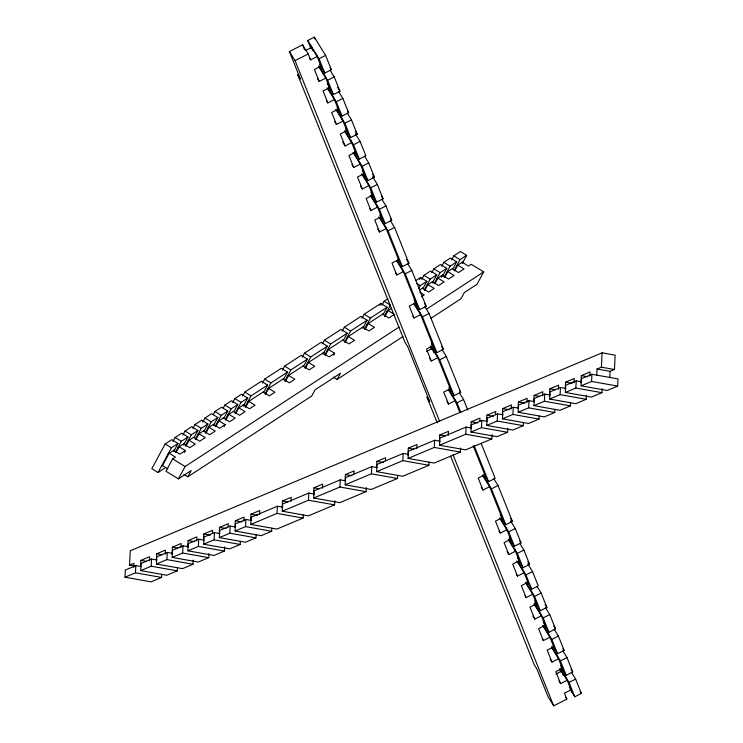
<?xml version="1.0" encoding="UTF-8"?>
<svg xmlns="http://www.w3.org/2000/svg" width="743" height="743" viewBox="0 0 743 743"><rect width="100%" height="100%" fill="white"/><g stroke="black" fill="none" stroke-linecap="round" stroke-linejoin="round"><path stroke-width="1.11" d="M161.705 574.385L161.565 577.45L151.08 581.853L124.991 577.209L125.326 570.039L135.811 565.637L141.244 566.612M133.916 565.906L129.57 565.135L130.248 550.795L602.09 352.832L615.139 355.154L614.452 369.494L610.077 371.324L597.038 369.002L596.74 375.15M133.749 567.392L133.944 563.296L129.57 565.135M124.991 577.209L135.467 572.807L135.811 565.637M140.631 566.51L140.929 560.371L149.668 556.702L149.473 560.798M177.438 567.782L177.289 570.856L166.803 575.249L140.715 570.605L141.059 563.435L151.544 559.042L156.977 560.008M140.715 570.605L151.201 566.212L151.544 559.042M156.318 560.937L156.652 553.767L165.401 550.099L165.206 554.194M193.208 560.157L193.022 564.253L182.537 568.655L156.448 564.011L156.782 556.841L167.268 552.439L172.701 553.414M156.448 564.011L166.924 559.609L167.268 552.439M172.042 554.334L172.385 547.173L181.125 543.505L180.93 547.6M208.941 553.563L208.746 557.659L198.26 562.052L172.172 557.408L172.515 550.238L182.992 545.845L188.434 546.811M172.172 557.408L182.657 553.015L182.992 545.845M187.821 546.718L188.109 540.57L196.849 536.901L196.654 540.997M224.665 546.959L224.47 551.055L213.993 555.458L187.895 550.814L188.239 543.644L198.725 539.242L204.158 540.217M187.895 550.814L198.381 546.411L198.725 539.242M203.545 540.115L203.842 533.976L212.582 530.307L212.433 533.372M240.351 541.387L240.203 544.461L229.717 548.854L203.628 544.21L203.972 537.04L214.448 532.647L219.891 533.613M203.628 544.21L214.114 539.817L214.448 532.647M219.278 533.52L219.566 527.372L228.305 523.704L228.166 526.778M256.075 534.793L255.926 537.858L245.45 542.26L219.352 537.616L219.696 530.446L230.181 526.044L235.615 527.019M219.352 537.616L229.838 533.214L230.181 526.044M235.002 526.917L235.299 520.778L244.038 517.109L243.843 521.205M271.799 528.189L271.659 531.264L261.174 535.657L235.085 531.013L235.429 523.843L245.905 519.45L251.338 520.416M235.085 531.013L245.571 526.62L245.905 519.45M250.735 520.323L251.023 514.175L259.762 510.506L259.567 514.602M303.255 514.992L303.116 518.066L276.898 529.062L250.809 524.419L251.153 517.249L277.362 506.252L282.795 507.218M250.809 524.419L277.018 513.422L277.362 506.252M282.182 507.125L282.479 500.977L291.219 497.308L291.024 501.404M334.768 500.773L334.573 504.868L308.354 515.865L282.266 511.221L282.609 504.051L308.819 493.055L314.252 494.021M282.266 511.221L308.475 500.225L308.819 493.055M313.592 494.949L313.936 487.78L322.676 484.111L322.481 488.207M366.215 487.575L366.02 491.671L339.811 502.667L313.722 498.024L314.066 490.854L340.275 479.857L345.709 480.823M313.722 498.024L339.932 487.027L340.275 479.857M345.096 480.73L345.393 474.582L354.132 470.913L353.984 473.988M397.626 475.399L397.477 478.473L371.268 489.47L345.179 484.826L345.523 477.656L371.732 466.66L377.165 467.626M345.179 484.826L371.389 473.83L371.732 466.66M376.552 467.533L376.85 461.384L385.589 457.716L385.441 460.79M429.082 462.202L428.934 465.276L402.725 476.272L376.636 471.629L376.98 464.459L403.189 453.462L408.622 454.428M376.636 471.629L402.845 460.632L403.189 453.462M407.963 455.357L408.297 448.187L417.046 444.518L416.851 448.614M460.586 447.983L460.391 452.078L434.181 463.075L408.093 458.431L408.427 451.261L434.646 440.265L440.079 441.231M408.093 458.431L434.302 447.435L434.646 440.265M439.419 442.159L439.754 434.989L448.503 431.321L448.308 435.417M492.042 434.785L491.847 438.881L465.638 449.877L439.55 445.233L439.884 438.064L466.102 427.067L471.536 428.033M439.55 445.233L465.759 434.237L466.102 427.067M470.923 427.94L471.211 421.792L479.959 418.123L479.811 421.197M507.766 428.182L507.571 432.277L497.095 436.68L471.006 432.036L471.341 424.866L481.826 420.464L487.259 421.439M471.006 432.036L481.483 427.634L481.826 420.464M486.646 421.337L486.944 415.198L495.683 411.529L495.535 414.594M523.453 422.609L523.304 425.683L512.819 430.076L486.73 425.433L487.074 418.263L497.55 413.87L502.992 414.835M486.73 425.433L497.216 421.04L497.55 413.87M502.379 414.743L502.667 408.594L511.407 404.926L511.212 409.021M539.177 416.015L539.028 419.08L528.552 423.482L502.454 418.838L502.797 411.668L513.283 407.266L518.716 408.241M502.454 418.838L512.939 414.436L513.283 407.266M518.103 408.139L518.4 402L527.14 398.332L526.945 402.427M554.91 409.412L554.761 412.486L544.275 416.879L518.187 412.235L518.53 405.065L529.007 400.672L534.449 401.638M518.187 412.235L528.672 407.842L529.007 400.672M533.836 401.545L534.124 395.397L542.864 391.728L542.669 395.824M570.633 402.817L570.485 405.882L560.008 410.285L533.911 405.641L534.254 398.471L544.74 394.069L550.173 395.044M533.911 405.641L544.396 401.239L544.74 394.069M549.514 395.963L549.857 388.793L558.597 385.134L558.402 389.23M586.413 395.192L586.218 399.288L575.732 403.681L549.644 399.037L549.978 391.867L560.463 387.474L565.897 388.44M549.644 399.037L560.12 394.644L560.463 387.474M565.237 389.369L565.581 382.199L574.32 378.531L574.125 382.626M602.136 388.589L601.941 392.685L591.456 397.087L565.367 392.443L565.711 385.273L576.196 380.871L581.63 381.846M565.367 392.443L575.853 388.041L576.196 380.871M580.97 382.766L581.305 375.596L590.053 371.937L589.858 376.032M581.1 385.84L581.435 378.67L591.92 374.277L618.009 378.921L617.674 386.091L607.189 390.484L581.1 385.84L591.577 381.447L617.674 386.091M591.577 381.447L591.92 374.277M597.038 369.002L601.403 367.172L602.09 352.832M609.789 377.472L610.077 371.324M173.676 451.549L178.032 443.469L171.8 439.652L165.16 443.97L151.832 468.703L158.064 472.52L164.695 468.201M172.98 441.444L175.116 437.488L181.747 433.16L187.988 436.977L183.595 445.113M158.064 472.52L171.401 447.788L178.032 443.469M161.398 466.344L162.503 465.62L169.172 453.249L175.404 457.075L172.636 458.877L165.977 471.238L178.441 478.873L191.165 470.588L187.83 476.774L183.995 474.424M182.936 434.961L185.072 430.996L191.703 426.677L197.935 430.494L194.601 436.68L187.97 440.998M175.45 452.246L181.348 441.305L187.988 436.977M176.045 452.478L179.128 446.766L185.36 450.583L184.329 452.487M192.892 428.47L195.019 424.513L201.65 420.194L207.891 424.012L204.557 430.188L197.926 434.516M185.341 445.884L191.304 434.822L197.935 430.494M185.917 446.134L189.075 440.283L195.316 444.1L189.781 447.704L183.549 443.887M202.839 421.987L204.975 418.03L211.606 413.702L217.848 417.52L213.455 425.655M195.288 439.392L201.26 428.33L207.891 424.012M195.873 439.652L199.031 433.791L205.263 437.608L199.737 441.212L193.496 437.395M178.441 478.873L185.109 466.511L399.084 327.059M213.325 414.51L214.931 411.538L221.563 407.22L227.795 411.037L224.46 417.222L217.829 421.541M205.244 432.909L211.207 421.848L217.848 417.52M205.82 433.169L208.978 427.309L215.219 431.126L209.684 434.729L203.452 430.912M223.281 408.018L224.878 405.056L231.51 400.728L237.751 404.545L234.416 410.73L227.785 415.058M215.201 426.426L221.163 415.356L227.795 411.037M215.776 426.677L218.934 420.817L225.166 424.634L224.117 426.593M232.698 402.52L234.834 398.564L241.466 394.245L247.698 398.062L243.314 406.198M225.677 418.959L231.119 408.873L237.751 404.545M225.733 420.194L228.89 414.334L235.122 418.151L229.587 421.755L223.355 417.938M242.655 396.038L244.781 392.081L261.369 381.27L267.61 385.088L264.276 391.273L247.688 402.084M235.104 413.452L241.066 402.381L247.698 398.062M235.68 413.702L238.837 407.851L245.079 411.668L239.543 415.272L233.311 411.455M245.051 406.96L251.023 395.898L267.61 385.088M245.636 407.22L248.794 401.359L255.025 405.176L249.499 408.78L243.258 404.963M262.558 383.063L264.694 379.106L281.281 368.296L287.513 372.113L284.179 378.298L267.591 389.109M264.963 393.994L270.926 382.924L287.513 372.113M265.539 394.245L268.697 388.385L274.938 392.202L269.403 395.815L263.171 391.988M282.461 370.088L284.597 366.132L301.184 355.321L307.416 359.138L304.082 365.324L287.495 376.134M284.866 381.02L290.829 369.949L307.416 359.138M285.451 381.27L288.609 375.41L294.841 379.227L289.306 382.84L283.074 379.023M302.373 357.114L304.5 353.157L321.087 342.347L327.329 346.173L322.964 354.253M304.844 367.915L310.741 356.974L327.329 346.173M305.438 368.147L308.512 362.445L314.744 366.262L309.218 369.865L302.977 366.048M322.806 343.155L324.412 340.192L340.991 329.381L347.232 333.198L343.898 339.375L327.31 350.185M324.747 354.95L330.644 344.009L347.232 333.198M325.341 355.173L328.415 349.47L334.647 353.287L333.626 355.191M342.179 331.174L344.315 327.217L360.903 316.407L367.135 320.224L362.751 328.36M344.585 342.096L350.547 331.034L367.135 320.224M345.161 342.356L348.318 336.495L354.56 340.313L349.024 343.916L342.792 340.099M362.082 318.199L364.219 314.243L380.806 303.432L387.038 307.249L383.704 313.435L367.126 324.245M333.282 377.119L337.118 379.469L340.452 373.283L315.013 389.861L311.679 396.047L187.83 476.774M364.488 329.121L370.451 318.06L387.038 307.249M365.073 329.381L368.231 323.521L374.463 327.338L368.927 330.941L362.695 327.124M379.738 305.41L380.806 303.432M381.995 305.224L384.122 301.268L387.92 298.797M384.391 316.146L390.363 305.085L384.122 301.268M384.976 316.407L388.134 310.546L394.366 314.363L388.84 317.967L382.599 314.15M419.554 279.461L420.622 277.483L426.853 281.3L423.519 287.485L419.758 289.937M421.801 279.275L423.937 275.319L430.569 271L436.81 274.817L432.417 282.953M418.792 288.275L420.222 285.628L426.853 281.3M431.757 272.792L433.893 268.836L440.525 264.508L446.757 268.325L442.373 276.461M424.207 290.207L430.169 279.136L436.81 274.817M424.782 290.457L427.949 284.606L434.181 288.423L428.646 292.027L422.414 288.21M441.714 266.31L443.84 262.344L450.472 258.025L456.713 261.842L453.379 268.028L446.747 272.347M434.163 283.715L440.125 272.653L446.757 268.325M435.268 282.999L437.896 278.114L444.138 281.931L438.602 285.535L432.37 281.718M441.268 277.185L442.317 275.235L448.558 279.052L454.084 275.449L447.853 271.632L444.695 277.483M451.66 259.818L453.797 255.861L460.428 251.543L466.66 255.36L462.304 263.44M444.11 277.232L450.082 266.17L456.713 261.842M454.131 270.619L460.028 259.678L466.66 255.36M454.725 270.851L457.799 265.14L464.041 268.957L458.505 272.56L452.273 268.743M462.22 262.26L468.461 266.078L471.229 264.276L483.693 271.91L477.025 284.281L464.31 292.566L460.976 298.751L430.977 318.301M415.876 280.575L420.622 277.483M168.067 453.973L174.698 449.654M178.014 447.49L184.654 443.162M207.873 428.024L214.513 423.705M237.732 408.566L244.363 404.248M307.407 363.16L323.994 352.349M347.213 337.22L363.801 326.409M387.029 311.271L391.672 308.243M426.835 285.321L433.475 281.003M436.791 278.839L443.422 274.511M456.694 265.864L463.335 261.536M185.36 450.583L179.825 454.187L173.593 450.369M225.166 424.634L219.64 428.247L213.399 424.429M334.647 353.287L329.121 356.891L322.88 353.074M421.457 296.708L424.225 294.906L419.776 292.175M426.315 309.311L483.693 271.91M337.118 379.469L402.92 336.588M310.834 48.202L307.741 40.503L314.317 37.15L325.61 55.391L331.359 69.731L324.784 73.074L319.704 64.864M437.255 422.851L426.909 397.05L429.733 401.61L407.703 346.647L404.879 342.086L297.599 74.449L300.413 79.009L289.399 51.527L302.55 44.821L308.196 53.951L310.593 59.923L317.168 56.57L311.521 47.45L305.893 50.32M439.689 421.485L295.045 60.647L308.196 53.951M324.784 73.074L319.035 58.743L325.61 55.391M317.521 78.693L319.211 81.433L325.787 78.08L318.45 66.22M334.229 76.9L339.978 91.231L333.403 94.584L327.654 80.253L334.229 76.9L330.068 70.176M326.623 100.983L327.839 102.933L334.415 99.59L327.152 87.86M342.857 98.401L348.597 112.741L342.021 116.094L336.273 101.754L342.857 98.401L338.697 91.686M334.647 121.508L336.458 124.443L343.034 121.09L335.78 109.37M351.476 119.911L357.225 134.251L350.64 137.594L344.901 123.264L351.476 119.911L347.315 113.187M342.662 142.043L345.077 145.953L351.653 142.6L344.399 130.87M360.095 141.421L365.844 155.751L359.268 159.104L353.519 144.774L360.095 141.421L355.34 133.74M355.488 152.157L348.913 155.501L353.696 167.454L360.281 164.11L353.018 152.38M368.714 162.921L374.463 177.261L367.887 180.614L362.138 166.274L368.714 162.921L364.553 156.206M360.504 186.029L362.324 188.963L368.899 185.611L361.637 173.89M377.342 184.431L383.082 198.771L376.506 202.115L370.766 187.784L377.342 184.431L372.587 176.75M369.735 208.514L370.943 210.473L377.518 207.121L370.265 195.39M385.961 205.941L391.71 220.272L385.125 223.624L379.385 209.294L385.961 205.941L381.8 199.217M377.75 229.048L379.562 231.974L386.137 228.63L378.884 216.9M394.579 227.442L408.947 263.282L402.372 266.635L388.004 230.794L394.579 227.442L390.419 220.727M398.592 259.688L392.016 263.041L396.808 274.994L403.384 271.641L396.734 260.886M411.826 270.461L426.194 306.302L419.619 309.655L405.251 273.814L411.826 270.461L407.666 263.737M412.839 316.054L414.046 318.004L420.622 314.651L413.972 303.906M429.064 313.472L443.432 349.312L436.856 352.665L422.488 316.824L429.064 313.472L424.903 306.748M426.584 351.42L432.222 348.551L437.868 357.671L431.293 361.014L429.593 358.284M446.311 356.482L460.679 392.323L454.103 395.675L439.735 359.835L446.311 356.482L442.15 349.767M446.84 401.294L448.531 404.034L455.106 400.681L448.335 389.731M460.939 412.736L456.973 402.845L463.548 399.502L459.388 392.778M484.808 474.749L478.223 478.102L483.015 490.055L489.591 486.711L482.337 474.981M483.944 474.21L488.588 481.705L495.163 478.353L481.213 443.571M498.033 485.523L512.401 521.363L505.825 524.716L491.457 488.875L498.033 485.523L493.872 478.808M499.055 531.115L500.262 533.075L506.837 529.722L499.584 517.992M515.28 528.542L521.019 542.873L514.444 546.226L508.704 531.886L515.28 528.542L510.525 520.862M507.07 551.65L508.881 554.575L515.456 551.232L508.203 539.502M523.899 550.043L529.648 564.383L523.072 567.736L517.323 553.396L523.899 550.043L519.738 543.328M516.292 574.135L517.5 576.085L524.084 572.732L516.822 561.011M532.517 571.553L538.266 585.883L531.691 589.236L525.942 574.906L532.517 571.553L527.762 563.872M527.911 582.289L521.335 585.642L526.128 597.595L532.703 594.242L525.44 582.512M541.145 593.063L546.885 607.393L540.31 610.746L534.561 596.406L541.145 593.063L536.985 586.338M532.935 616.17L534.746 619.095L541.322 615.743L534.068 604.022M549.764 614.563L555.513 628.903L548.928 632.256L543.189 617.916L549.764 614.563L545.603 607.848M542.158 638.655L543.365 640.605L549.941 637.253L542.687 625.532M558.383 636.073L564.132 650.404L557.556 653.756L551.808 639.426L558.383 636.073L554.222 629.349M553.776 646.809L547.201 650.162L551.984 662.115L558.569 658.762L551.91 648.007M567.002 657.583L572.751 671.913L566.175 675.266L560.426 660.926L567.002 657.583L562.841 650.859M555.903 674.022L561.541 671.143L567.188 680.263L560.612 683.616L558.912 680.885M575.63 679.083L581.37 693.423L574.794 696.776L569.054 682.436L575.63 679.083L571.469 672.369M450.611 456.165L534.198 664.688L537.022 669.248L548.037 696.73L553.684 705.85L566.835 699.144L564.439 693.173L571.014 689.82L569.324 687.08M601.403 367.172L614.452 369.494M581.305 375.596L587.834 376.766M565.581 382.199L572.101 383.36M575.853 388.041L601.941 392.685M549.857 388.793L555.29 389.769M560.12 394.644L586.218 399.288M534.124 395.397L539.557 396.363M544.396 401.239L570.485 405.882M518.4 402L524.92 403.161M528.672 407.842L554.761 412.486M502.667 408.594L509.187 409.755M512.939 414.436L539.028 419.08M486.944 415.198L493.463 416.359M497.216 421.04L523.304 425.683M471.211 421.792L477.74 422.953M481.483 427.634L507.571 432.277M465.759 434.237L491.847 438.881M439.754 434.989L445.196 435.955M434.302 447.435L460.391 452.078M408.297 448.187L413.74 449.153M402.845 460.632L428.934 465.276M376.85 461.384L383.369 462.545M371.389 473.83L397.477 478.473M345.393 474.582L351.913 475.743M339.932 487.027L366.02 491.671M313.936 487.78L319.369 488.745M308.475 500.225L334.573 504.868M282.479 500.977L287.912 501.943M277.018 513.422L303.116 518.066M251.023 514.175L257.542 515.336M235.299 520.778L241.819 521.939M245.571 526.62L271.659 531.264M219.566 527.372L226.086 528.533M229.838 533.214L255.926 537.858M203.842 533.976L210.362 535.136M214.114 539.817L240.203 544.461M188.109 540.57L194.638 541.731M198.381 546.411L224.47 551.055M172.385 547.173L177.818 548.139M182.657 553.015L208.746 557.659M156.652 553.767L162.095 554.733M166.924 559.609L193.022 564.253M140.929 560.371L146.362 561.337M151.201 566.212L177.289 570.856M135.467 572.807L161.565 577.45M453.797 255.861L460.028 259.678M443.84 262.344L450.082 266.17M433.893 268.836L440.125 272.653M423.937 275.319L430.169 279.136M416.656 283.445L420.222 285.628M364.219 314.243L370.451 318.06M344.315 327.217L350.547 331.034M324.412 340.192L330.644 344.009M304.5 353.157L310.741 356.974M284.597 366.132L290.829 369.949M264.694 379.106L270.926 382.924M244.781 392.081L251.023 395.898M234.834 398.564L241.066 402.381M224.878 405.056L231.119 408.873M214.931 411.538L221.163 415.356M204.975 418.03L211.207 421.848M195.019 424.513L201.26 428.33M185.072 430.996L191.304 434.822M175.116 437.488L181.348 441.305M165.16 443.97L171.401 447.788M172.636 458.877L185.109 466.511M162.503 465.62L167.844 468.889M330.171 67.808L331.359 69.731M337.601 87.395L339.978 91.231M307.741 40.503L319.035 58.743M319.871 64.297L321.004 66.127L314.419 69.48L319.211 81.433M347.408 110.818L348.597 112.741M319.193 66.564L327.654 80.253M327.199 83.727L329.623 87.637L323.047 90.98L327.839 102.933M328.768 87.089L333.403 94.584M355.442 131.362L357.225 134.251M309.469 58.103L310.593 59.923M328.007 88.398L336.273 101.754M337.034 107.187L338.241 109.137L331.666 112.49L336.458 124.443M337.387 108.599L342.021 116.094M336.635 109.908L344.901 123.264M345.653 128.688L346.86 130.647L340.285 134L345.077 145.953M346.006 130.109L350.64 137.594M372.68 174.382L374.463 177.261M345.254 131.418L353.519 144.774M354.625 151.609L359.268 159.104M381.298 195.883L383.082 198.771M353.872 152.919L362.138 166.274M289.399 51.527L295.045 60.647M362.296 170.732L364.107 173.658L357.532 177.01L362.324 188.963M363.253 173.119L367.887 180.614M390.521 218.349L391.71 220.272M362.5 174.429L370.766 187.784M370.915 192.233L372.726 195.168L366.15 198.52L370.943 210.473M371.871 194.629L376.506 202.115M351.885 164.528L353.696 167.454M371.119 195.938L379.385 209.294M380.137 214.718L381.345 216.677L374.769 220.021L379.562 231.974M379.887 215.154L385.125 223.624M406.57 259.446L408.947 263.282M379.738 217.439L388.004 230.794M397.737 259.149L402.372 266.635M424.411 303.423L426.194 306.302M396.985 260.459L405.251 273.814M414.018 299.773L415.829 302.698L409.254 306.051L414.046 318.004M414.975 302.16L419.619 309.655M441.648 346.433L443.432 349.312M395.601 273.034L396.808 274.994M414.222 303.469L422.488 316.824M431.386 342.978L433.076 345.709L426.501 349.061L431.293 361.014M431.776 344.455L436.856 352.665M459.49 390.409L460.679 392.323M439.735 359.835L431.265 346.154L433.94 352.832M449.19 386.899L450.314 388.728L443.738 392.081L448.531 404.034M449.023 387.465L454.103 395.675M448.503 389.165L456.973 402.845M510.617 518.484L512.401 521.363M483.191 475.52L491.457 488.875M519.84 540.95L521.019 542.873M500.234 514.834L502.045 517.769L495.47 521.122L500.262 533.075M501.191 517.23L505.825 524.716M527.864 561.504L529.648 564.383M481.204 487.129L483.015 490.055M500.438 518.53L508.704 531.886M509.457 537.319L510.664 539.269L504.088 542.622L508.881 554.575M509.206 537.756L514.444 546.226M509.057 540.04L517.323 553.396M517.472 557.844L519.292 560.779L512.707 564.132L517.5 576.085M518.428 560.241L523.072 567.736M545.102 604.514L546.885 607.393M517.676 561.55L525.942 574.906M527.056 581.75L531.691 589.236M553.73 626.024L555.513 628.903M526.295 583.051L534.561 596.406M534.719 600.864L536.53 603.79L529.954 607.142L534.746 619.095M535.071 602.276L540.31 610.746M562.943 648.49L564.132 650.404M534.319 603.585L543.189 617.916M543.337 622.365L545.148 625.3L538.573 628.652L543.365 640.605M544.294 624.761L548.928 632.256M570.968 669.034L572.751 671.913M524.911 595.635L526.128 597.595M543.542 626.07L551.808 639.426M552.913 646.271L557.556 653.756M580.181 691.501L581.37 693.423M551.557 646.596L560.426 660.926M560.705 665.579L562.395 668.31L555.82 671.663L560.612 683.616M561.095 667.056L566.175 675.266M569.054 682.436L560.584 668.756L563.24 675.396M570.28 689.476L574.794 696.776M550.173 659.18L551.984 662.115M565.702 697.324L566.835 699.144M463.548 399.502L467.774 410.043M314.317 37.15L315.143 39.193M474.22 445.865L488.588 481.705M316.212 54.183L321.96 68.514M324.83 75.693L330.579 90.024M333.458 97.194L339.198 111.534M342.077 118.704L347.826 133.034M350.696 140.213L356.445 154.544M359.315 161.714L365.064 176.054M367.943 183.224L373.683 197.554M376.562 204.734L382.311 219.064M385.18 226.234L399.548 262.075M402.427 269.245L416.795 305.094M419.665 312.264L434.033 348.105M436.912 355.275L451.28 391.115M454.149 398.285L459.833 412.458M473.207 445.837L485.764 477.145M488.634 484.315L503.002 520.156M505.881 527.326L511.621 541.666M514.5 548.836L520.249 563.175M523.118 570.345L528.867 584.676M531.747 591.846L537.486 606.186M540.365 613.356L546.114 627.696M548.984 634.866L554.733 649.196M557.603 656.366L563.352 670.706M566.231 677.876L571.971 692.207M310.565 45.063L312.803 50.635M430.262 346.127L431.544 349.34M559.572 668.709L560.844 671.895M302.55 44.821L304.546 49.809M453.081 454.883L553.684 705.85"/></g></svg>
